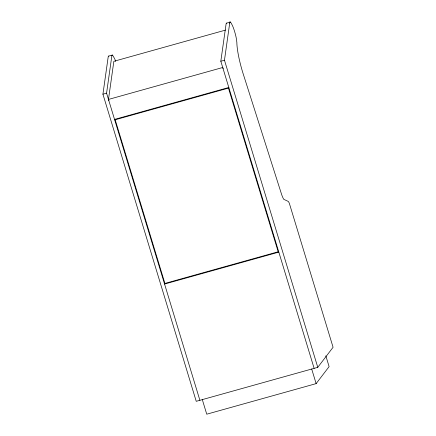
<?xml version="1.0" encoding="UTF-8"?>
<svg xmlns="http://www.w3.org/2000/svg" width="436" height="436" viewBox="0 0 436 436"><rect width="100%" height="100%" fill="white"/><g stroke="black" fill="none" stroke-linecap="round" stroke-linejoin="round"><path stroke-width="0.65" d="M317.779 367.335L224.469 60.212L229.892 21.8L231.025 22.868L232.47 25.599A12.159 2.093 74.4 0 1 236.372 38.69L236.857 42.412A30.782 5.303 74.4 0 0 243.566 75.046L281.378 193.709A8.682 1.493 74.4 0 0 283.798 199.339L288.109 201.345A5.161 0.888 74.4 0 1 289.384 203.47L333.077 347.274L317.779 367.335L196.238 401.311L102.923 94.187L108.166 57.089A12.001 2.066 74.4 0 1 108.864 56.081M199.884 400.292L106.575 93.168L111.812 56.07A12.001 2.066 74.4 0 1 112.51 55.061L114.57 58.555A12.159 2.093 74.4 0 1 115.72 61.449M108.875 100.558L108.477 99.43L113.856 61.313L225.494 30.106M314.133 368.355L220.823 61.231L226.061 24.133A12.001 2.066 74.4 0 1 226.758 23.13M202.315 399.61L206.746 414.2L316.133 383.625L329.104 366.616L325.828 355.831M108.7 56.075L112.346 55.056M226.595 23.124L230.241 22.105M102.923 94.187L106.575 93.168M220.823 61.231L224.469 60.212M108.477 99.43L222.725 67.498L223.123 68.626M114.548 119.42L228.796 87.483M114.695 119.905L228.944 87.974M164.421 283.563L278.669 251.632M164.568 284.049L278.817 252.117M228.311 87.62L278.184 251.768M311.702 369.036L316.133 383.625M115.033 119.284L164.906 283.427M229.707 23.113A12.001 2.066 74.4 0 1 230.41 22.111"/></g></svg>
